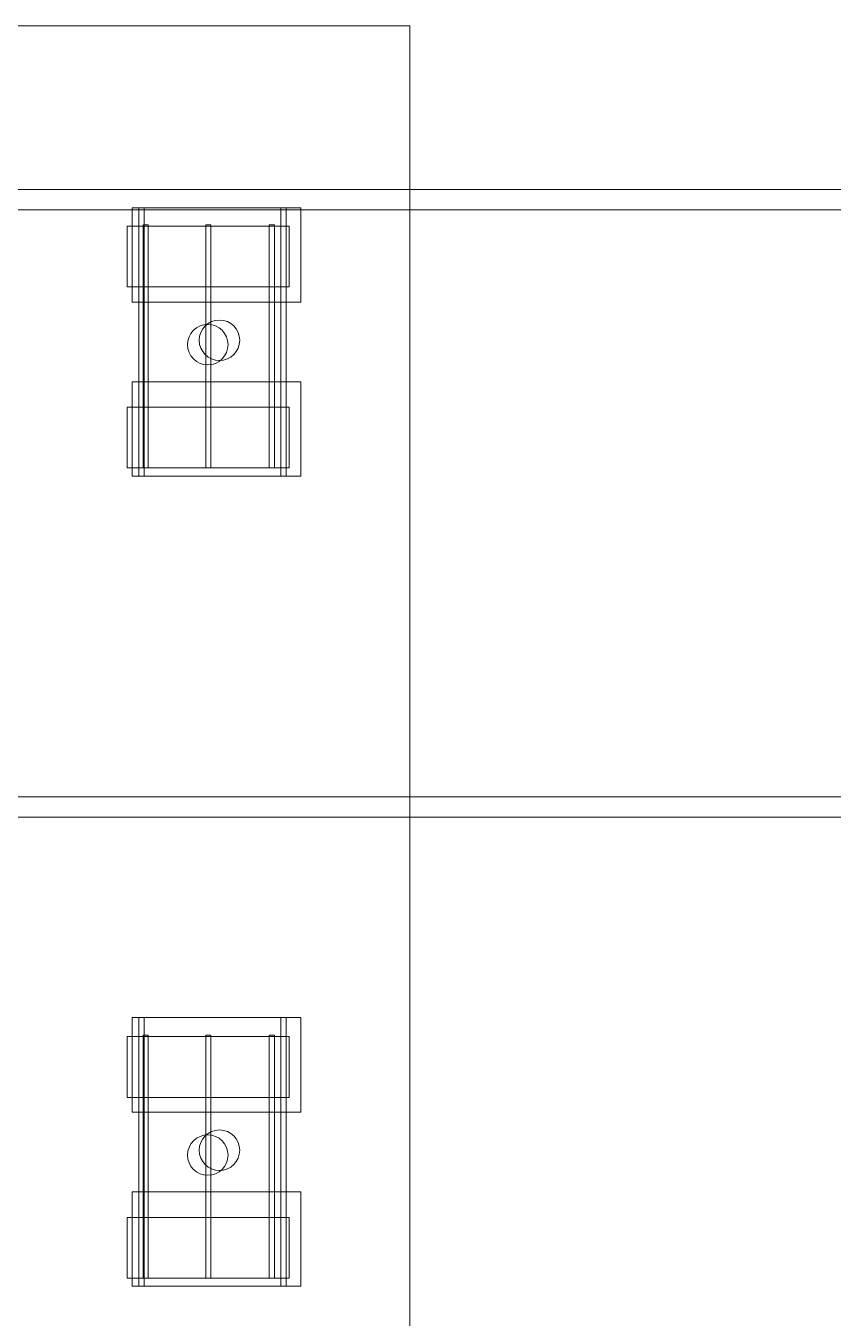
# Model space of a CAD drawing. Header units: inches. Extents: x -10671 to 1761, y -674 to 7170.
# Drawn here: x -1750.6 to -1511.3, y 1485.8 to 1868.8 of the extents above; entities that cross this region are included whole.
import ezdxf

# ---------------------------------------------------------------- set-up
doc = ezdxf.new("R2010")
doc.units = ezdxf.units.IN
doc.header["$LTSCALE"] = 19.2
doc.header["$MEASUREMENT"] = 0
doc.layers.add('PDF', color=6, linetype='Continuous', lineweight=5, true_color=0xff00ff)
doc.layers.add('Venue-Rigging Steel-High', color=7, linetype='Continuous', lineweight=5, true_color=0x800000)
doc.layers.add('Venue-Ceiling-Lights', color=7, linetype='Continuous', lineweight=5)
doc.layers.add('Venue-Ceiling-Lights Circuits', color=7, linetype='Continuous', lineweight=5)

# ---------------------------------------------------------------- blocks, each defined once
blk = doc.blocks.new('Group-2104-1')
at = {"layer": 'PDF'}
for points, invisible_edges in [([(-1702.58, 1775.49, 398), (-1700.03, 1779.3, 398), (-1695.52, 1780.2, 398), (-1702.58, 1775.49, 398)], 15), ([(-1702.58, 1775.49, 398), (-1695.52, 1780.2, 398), (-1690.81, 1775.49, 398), (-1702.58, 1775.49, 398)], 15), ([(-1695.52, 1780.2, 388), (-1700.03, 1779.3, 388), (-1702.58, 1775.49, 388), (-1695.52, 1780.2, 388)], 15), ([(-1690.81, 1775.49, 388), (-1695.52, 1780.2, 388), (-1702.58, 1775.49, 388), (-1690.81, 1775.49, 388)], 15), ([(-1702.58, 1775.49, 398), (-1701.68, 1777.65, 398), (-1700.03, 1779.3, 398), (-1702.58, 1775.49, 398)], 15), ([(-1700.03, 1779.3, 388), (-1701.68, 1777.65, 388), (-1702.58, 1775.49, 388), (-1700.03, 1779.3, 388)], 15), ([(-1702.58, 1775.49, 398), (-1702.24, 1776.61, 398), (-1701.68, 1777.65, 398), (-1702.58, 1775.49, 398)], 12), ([(-1701.68, 1777.65, 388), (-1702.24, 1776.61, 388), (-1702.58, 1775.49, 388), (-1701.68, 1777.65, 388)], 12), ([(-1701.68, 1777.65, 398), (-1700.94, 1778.56, 398), (-1700.03, 1779.3, 398), (-1701.68, 1777.65, 398)], 12), ([(-1700.03, 1779.3, 388), (-1700.94, 1778.56, 388), (-1701.68, 1777.65, 388), (-1700.03, 1779.3, 388)], 12), ([(-1700.03, 1779.3, 398), (-1698.99, 1779.86, 398), (-1697.87, 1780.2, 398), (-1700.03, 1779.3, 398)], 12), ([(-1700.03, 1779.3, 398), (-1697.87, 1780.2, 398), (-1695.52, 1780.2, 398), (-1700.03, 1779.3, 398)], 15), ([(-1697.87, 1780.2, 388), (-1698.99, 1779.86, 388), (-1700.03, 1779.3, 388), (-1697.87, 1780.2, 388)], 12), ([(-1695.52, 1780.2, 388), (-1697.87, 1780.2, 388), (-1700.03, 1779.3, 388), (-1695.52, 1780.2, 388)], 15), ([(-1697.87, 1780.2, 398), (-1696.69, 1780.32, 398), (-1695.52, 1780.2, 398), (-1697.87, 1780.2, 398)], 12), ([(-1695.52, 1780.2, 388), (-1696.69, 1780.32, 388), (-1697.87, 1780.2, 388), (-1695.52, 1780.2, 388)], 12), ([(-1695.52, 1780.2, 398), (-1694.4, 1779.86, 398), (-1692.45, 1778.56, 398), (-1695.52, 1780.2, 398)], 14), ([(-1695.52, 1780.2, 398), (-1692.45, 1778.56, 398), (-1690.81, 1775.49, 398), (-1695.52, 1780.2, 398)], 15), ([(-1692.45, 1778.56, 388), (-1694.4, 1779.86, 388), (-1695.52, 1780.2, 388), (-1692.45, 1778.56, 388)], 13), ([(-1690.81, 1775.49, 388), (-1692.45, 1778.56, 388), (-1695.52, 1780.2, 388), (-1690.81, 1775.49, 388)], 15), ([(-1694.4, 1779.86, 398), (-1693.36, 1779.3, 398), (-1692.45, 1778.56, 398), (-1694.4, 1779.86, 398)], 12), ([(-1692.45, 1778.56, 388), (-1693.36, 1779.3, 388), (-1694.4, 1779.86, 388), (-1692.45, 1778.56, 388)], 12), ([(-1692.45, 1778.56, 398), (-1691.71, 1777.65, 398), (-1690.81, 1775.49, 398), (-1692.45, 1778.56, 398)], 14), ([(-1690.81, 1775.49, 388), (-1691.71, 1777.65, 388), (-1692.45, 1778.56, 388), (-1690.81, 1775.49, 388)], 13), ([(-1691.71, 1777.65, 398), (-1691.15, 1776.61, 398), (-1690.81, 1775.49, 398), (-1691.71, 1777.65, 398)], 12), ([(-1690.81, 1775.49, 388), (-1691.15, 1776.61, 388), (-1691.71, 1777.65, 388), (-1690.81, 1775.49, 388)], 12), ([(-1702.58, 1773.15, 398), (-1702.69, 1774.32, 398), (-1702.58, 1775.49, 398), (-1702.58, 1773.15, 398)], 12), ([(-1702.58, 1775.49, 388), (-1702.69, 1774.32, 388), (-1702.58, 1773.15, 388), (-1702.58, 1775.49, 388)], 12), ([(-1701.68, 1770.98, 398), (-1702.58, 1773.15, 398), (-1702.58, 1775.49, 398), (-1701.68, 1770.98, 398)], 15), ([(-1695.52, 1768.43, 398), (-1701.68, 1770.98, 398), (-1702.58, 1775.49, 398), (-1695.52, 1768.43, 398)], 15), ([(-1702.58, 1775.49, 398), (-1690.81, 1775.49, 398), (-1695.52, 1768.43, 398), (-1702.58, 1775.49, 398)], 15), ([(-1702.58, 1775.49, 388), (-1702.58, 1773.15, 388), (-1701.68, 1770.98, 388), (-1702.58, 1775.49, 388)], 15), ([(-1702.58, 1775.49, 388), (-1701.68, 1770.98, 388), (-1695.52, 1768.43, 388), (-1702.58, 1775.49, 388)], 15), ([(-1702.58, 1775.49, 388), (-1695.52, 1768.43, 388), (-1690.81, 1775.49, 388), (-1702.58, 1775.49, 388)], 15), ([(-1690.81, 1775.49, 398), (-1692.45, 1770.07, 398), (-1695.52, 1768.43, 398), (-1690.81, 1775.49, 398)], 15), ([(-1695.52, 1768.43, 388), (-1692.45, 1770.07, 388), (-1690.81, 1775.49, 388), (-1695.52, 1768.43, 388)], 15), ([(-1690.81, 1775.49, 398), (-1690.81, 1773.15, 398), (-1692.45, 1770.07, 398), (-1690.81, 1775.49, 398)], 15), ([(-1692.45, 1770.07, 388), (-1690.81, 1773.15, 388), (-1690.81, 1775.49, 388), (-1692.45, 1770.07, 388)], 15), ([(-1690.81, 1775.49, 398), (-1690.69, 1774.32, 398), (-1690.81, 1773.15, 398), (-1690.81, 1775.49, 398)], 12), ([(-1690.81, 1773.15, 388), (-1690.69, 1774.32, 388), (-1690.81, 1775.49, 388), (-1690.81, 1773.15, 388)], 12), ([(-1701.68, 1770.98, 398), (-1702.24, 1772.02, 398), (-1702.58, 1773.15, 398), (-1701.68, 1770.98, 398)], 12), ([(-1702.58, 1773.15, 388), (-1702.24, 1772.02, 388), (-1701.68, 1770.98, 388), (-1702.58, 1773.15, 388)], 12), ([(-1700.03, 1769.33, 398), (-1700.94, 1770.07, 398), (-1701.68, 1770.98, 398), (-1700.03, 1769.33, 398)], 12), ([(-1695.52, 1768.43, 398), (-1700.03, 1769.33, 398), (-1701.68, 1770.98, 398), (-1695.52, 1768.43, 398)], 15), ([(-1701.68, 1770.98, 388), (-1700.94, 1770.07, 388), (-1700.03, 1769.33, 388), (-1701.68, 1770.98, 388)], 12), ([(-1701.68, 1770.98, 388), (-1700.03, 1769.33, 388), (-1695.52, 1768.43, 388), (-1701.68, 1770.98, 388)], 15), ([(-1692.45, 1770.07, 398), (-1694.4, 1768.77, 398), (-1695.52, 1768.43, 398), (-1692.45, 1770.07, 398)], 13), ([(-1695.52, 1768.43, 388), (-1694.4, 1768.77, 388), (-1692.45, 1770.07, 388), (-1695.52, 1768.43, 388)], 14), ([(-1692.45, 1770.07, 398), (-1693.36, 1769.33, 398), (-1694.4, 1768.77, 398), (-1692.45, 1770.07, 398)], 12), ([(-1694.4, 1768.77, 388), (-1693.36, 1769.33, 388), (-1692.45, 1770.07, 388), (-1694.4, 1768.77, 388)], 12), ([(-1690.81, 1773.15, 398), (-1691.71, 1770.98, 398), (-1692.45, 1770.07, 398), (-1690.81, 1773.15, 398)], 13), ([(-1692.45, 1770.07, 388), (-1691.71, 1770.98, 388), (-1690.81, 1773.15, 388), (-1692.45, 1770.07, 388)], 14), ([(-1690.81, 1773.15, 398), (-1691.15, 1772.02, 398), (-1691.71, 1770.98, 398), (-1690.81, 1773.15, 398)], 12), ([(-1691.71, 1770.98, 388), (-1691.15, 1772.02, 388), (-1690.81, 1773.15, 388), (-1691.71, 1770.98, 388)], 12), ([(-1697.87, 1768.43, 398), (-1698.99, 1768.77, 398), (-1700.03, 1769.33, 398), (-1697.87, 1768.43, 398)], 12), ([(-1695.52, 1768.43, 398), (-1697.87, 1768.43, 398), (-1700.03, 1769.33, 398), (-1695.52, 1768.43, 398)], 15), ([(-1700.03, 1769.33, 388), (-1698.99, 1768.77, 388), (-1697.87, 1768.43, 388), (-1700.03, 1769.33, 388)], 12), ([(-1700.03, 1769.33, 388), (-1697.87, 1768.43, 388), (-1695.52, 1768.43, 388), (-1700.03, 1769.33, 388)], 15), ([(-1695.52, 1768.43, 398), (-1696.69, 1768.32, 398), (-1697.87, 1768.43, 398), (-1695.52, 1768.43, 398)], 12), ([(-1697.87, 1768.43, 388), (-1696.69, 1768.32, 388), (-1695.52, 1768.43, 388), (-1697.87, 1768.43, 388)], 12)]:
    blk.add_3dface(points, dxfattribs=dict(at, invisible_edges=invisible_edges))
for points in [[(-1702.24, 1776.61, 388), (-1702.24, 1776.61, 398), (-1701.68, 1777.65, 398), (-1701.68, 1777.65, 388)], [(-1701.68, 1777.65, 388), (-1701.68, 1777.65, 398), (-1700.94, 1778.56, 398), (-1700.94, 1778.56, 388)], [(-1700.94, 1778.56, 388), (-1700.94, 1778.56, 398), (-1700.03, 1779.3, 398), (-1700.03, 1779.3, 388)], [(-1700.03, 1779.3, 388), (-1700.03, 1779.3, 398), (-1698.99, 1779.86, 398), (-1698.99, 1779.86, 388)], [(-1698.99, 1779.86, 388), (-1698.99, 1779.86, 398), (-1697.87, 1780.2, 398), (-1697.87, 1780.2, 388)], [(-1697.87, 1780.2, 388), (-1697.87, 1780.2, 398), (-1696.69, 1780.32, 398), (-1696.69, 1780.32, 388)], [(-1696.69, 1780.32, 388), (-1696.69, 1780.32, 398), (-1695.52, 1780.2, 398), (-1695.52, 1780.2, 388)], [(-1695.52, 1780.2, 388), (-1695.52, 1780.2, 398), (-1694.4, 1779.86, 398), (-1694.4, 1779.86, 388)], [(-1694.4, 1779.86, 388), (-1694.4, 1779.86, 398), (-1693.36, 1779.3, 398), (-1693.36, 1779.3, 388)], [(-1693.36, 1779.3, 388), (-1693.36, 1779.3, 398), (-1692.45, 1778.56, 398), (-1692.45, 1778.56, 388)], [(-1692.45, 1778.56, 388), (-1692.45, 1778.56, 398), (-1691.71, 1777.65, 398), (-1691.71, 1777.65, 388)], [(-1691.71, 1777.65, 388), (-1691.71, 1777.65, 398), (-1691.15, 1776.61, 398), (-1691.15, 1776.61, 388)], [(-1702.69, 1774.32, 388), (-1702.69, 1774.32, 398), (-1702.58, 1775.49, 398), (-1702.58, 1775.49, 388)], [(-1702.58, 1773.15, 388), (-1702.58, 1773.15, 398), (-1702.69, 1774.32, 398), (-1702.69, 1774.32, 388)], [(-1702.58, 1775.49, 388), (-1702.58, 1775.49, 398), (-1702.24, 1776.61, 398), (-1702.24, 1776.61, 388)], [(-1691.15, 1776.61, 388), (-1691.15, 1776.61, 398), (-1690.81, 1775.49, 398), (-1690.81, 1775.49, 388)], [(-1690.81, 1775.49, 388), (-1690.81, 1775.49, 398), (-1690.69, 1774.32, 398), (-1690.69, 1774.32, 388)], [(-1690.69, 1774.32, 388), (-1690.69, 1774.32, 398), (-1690.81, 1773.15, 398), (-1690.81, 1773.15, 388)], [(-1702.24, 1772.02, 388), (-1702.24, 1772.02, 398), (-1702.58, 1773.15, 398), (-1702.58, 1773.15, 388)], [(-1701.68, 1770.98, 388), (-1701.68, 1770.98, 398), (-1702.24, 1772.02, 398), (-1702.24, 1772.02, 388)], [(-1700.94, 1770.07, 388), (-1700.94, 1770.07, 398), (-1701.68, 1770.98, 398), (-1701.68, 1770.98, 388)], [(-1700.03, 1769.33, 388), (-1700.03, 1769.33, 398), (-1700.94, 1770.07, 398), (-1700.94, 1770.07, 388)], [(-1692.45, 1770.07, 388), (-1692.45, 1770.07, 398), (-1693.36, 1769.33, 398), (-1693.36, 1769.33, 388)], [(-1691.71, 1770.98, 388), (-1691.71, 1770.98, 398), (-1692.45, 1770.07, 398), (-1692.45, 1770.07, 388)], [(-1691.15, 1772.02, 388), (-1691.15, 1772.02, 398), (-1691.71, 1770.98, 398), (-1691.71, 1770.98, 388)], [(-1690.81, 1773.15, 388), (-1690.81, 1773.15, 398), (-1691.15, 1772.02, 398), (-1691.15, 1772.02, 388)], [(-1698.99, 1768.77, 388), (-1698.99, 1768.77, 398), (-1700.03, 1769.33, 398), (-1700.03, 1769.33, 388)], [(-1697.87, 1768.43, 388), (-1697.87, 1768.43, 398), (-1698.99, 1768.77, 398), (-1698.99, 1768.77, 388)], [(-1696.69, 1768.32, 388), (-1696.69, 1768.32, 398), (-1697.87, 1768.43, 398), (-1697.87, 1768.43, 388)], [(-1695.52, 1768.43, 388), (-1695.52, 1768.43, 398), (-1696.69, 1768.32, 398), (-1696.69, 1768.32, 388)], [(-1694.4, 1768.77, 388), (-1694.4, 1768.77, 398), (-1695.52, 1768.43, 398), (-1695.52, 1768.43, 388)], [(-1693.36, 1769.33, 388), (-1693.36, 1769.33, 398), (-1694.4, 1768.77, 398), (-1694.4, 1768.77, 388)]]:
    blk.add_3dface(points, dxfattribs=at)
blk = doc.blocks.new('Group-2105-1')
at = {"layer": 'PDF'}
for points in [[(-1720.57, 1809.42, 393.91), (-1720.57, 1809.42, 397.91), (-1672.57, 1809.42, 397.91), (-1672.57, 1809.42, 393.91)], [(-1720.57, 1791.42, 393.91), (-1720.57, 1791.42, 397.91), (-1720.57, 1809.42, 397.91), (-1720.57, 1809.42, 393.91)], [(-1672.57, 1809.42, 397.91), (-1720.57, 1809.42, 397.91), (-1720.57, 1791.42, 397.91), (-1672.57, 1791.42, 397.91)], [(-1672.57, 1791.42, 393.91), (-1720.57, 1791.42, 393.91), (-1720.57, 1809.42, 393.91), (-1672.57, 1809.42, 393.91)], [(-1672.57, 1809.42, 393.91), (-1672.57, 1809.42, 397.91), (-1672.57, 1791.42, 397.91), (-1672.57, 1791.42, 393.91)], [(-1672.57, 1791.42, 393.91), (-1672.57, 1791.42, 397.91), (-1720.57, 1791.42, 397.91), (-1720.57, 1791.42, 393.91)]]:
    blk.add_3dface(points, dxfattribs=at)
blk = doc.blocks.new('Group-2106-1')
at = {"layer": 'PDF'}
for points in [[(-1678.46, 1809.81, 397.97), (-1678.46, 1809.81, 398.97), (-1676.96, 1809.81, 398.97), (-1676.96, 1809.81, 397.97)], [(-1678.46, 1737.81, 397.97), (-1678.46, 1737.81, 398.97), (-1678.46, 1809.81, 398.97), (-1678.46, 1809.81, 397.97)], [(-1676.96, 1809.81, 398.97), (-1678.46, 1809.81, 398.97), (-1678.46, 1737.81, 398.97), (-1676.96, 1737.81, 398.97)], [(-1676.96, 1737.81, 397.97), (-1678.46, 1737.81, 397.97), (-1678.46, 1809.81, 397.97), (-1676.96, 1809.81, 397.97)], [(-1676.96, 1809.81, 397.97), (-1676.96, 1809.81, 398.97), (-1676.96, 1737.81, 398.97), (-1676.96, 1737.81, 397.97)], [(-1676.96, 1737.81, 397.97), (-1676.96, 1737.81, 398.97), (-1678.46, 1737.81, 398.97), (-1678.46, 1737.81, 397.97)]]:
    blk.add_3dface(points, dxfattribs=at)
blk = doc.blocks.new('Group-2107-1')
at = {"layer": 'PDF'}
for points in [[(-1697.28, 1809.81, 397.97), (-1697.28, 1809.81, 398.97), (-1695.78, 1809.81, 398.97), (-1695.78, 1809.81, 397.97)], [(-1697.28, 1737.81, 397.97), (-1697.28, 1737.81, 398.97), (-1697.28, 1809.81, 398.97), (-1697.28, 1809.81, 397.97)], [(-1695.78, 1809.81, 398.97), (-1697.28, 1809.81, 398.97), (-1697.28, 1737.81, 398.97), (-1695.78, 1737.81, 398.97)], [(-1695.78, 1737.81, 397.97), (-1697.28, 1737.81, 397.97), (-1697.28, 1809.81, 397.97), (-1695.78, 1809.81, 397.97)], [(-1695.78, 1809.81, 397.97), (-1695.78, 1809.81, 398.97), (-1695.78, 1737.81, 398.97), (-1695.78, 1737.81, 397.97)], [(-1695.78, 1737.81, 397.97), (-1695.78, 1737.81, 398.97), (-1697.28, 1737.81, 398.97), (-1697.28, 1737.81, 397.97)]]:
    blk.add_3dface(points, dxfattribs=at)
blk = doc.blocks.new('Group-2108-1')
at = {"layer": 'PDF'}
for points in [[(-1715.88, 1809.81, 397.97), (-1715.88, 1809.81, 398.97), (-1714.38, 1809.81, 398.97), (-1714.38, 1809.81, 397.97)], [(-1715.88, 1737.81, 397.97), (-1715.88, 1737.81, 398.97), (-1715.88, 1809.81, 398.97), (-1715.88, 1809.81, 397.97)], [(-1714.38, 1809.81, 398.97), (-1715.88, 1809.81, 398.97), (-1715.88, 1737.81, 398.97), (-1714.38, 1737.81, 398.97)], [(-1714.38, 1737.81, 397.97), (-1715.88, 1737.81, 397.97), (-1715.88, 1809.81, 397.97), (-1714.38, 1809.81, 397.97)], [(-1714.38, 1809.81, 397.97), (-1714.38, 1809.81, 398.97), (-1714.38, 1737.81, 398.97), (-1714.38, 1737.81, 397.97)], [(-1714.38, 1737.81, 397.97), (-1714.38, 1737.81, 398.97), (-1715.88, 1737.81, 398.97), (-1715.88, 1737.81, 397.97)]]:
    blk.add_3dface(points, dxfattribs=at)
blk = doc.blocks.new('Group-2109-1')
at = {"layer": 'PDF'}
for points in [[(-1720.57, 1755.79, 393.91), (-1720.57, 1755.79, 397.91), (-1672.57, 1755.79, 397.91), (-1672.57, 1755.79, 393.91)], [(-1720.57, 1737.79, 393.91), (-1720.57, 1737.79, 397.91), (-1720.57, 1755.79, 397.91), (-1720.57, 1755.79, 393.91)], [(-1672.57, 1755.79, 397.91), (-1720.57, 1755.79, 397.91), (-1720.57, 1737.79, 397.91), (-1672.57, 1737.79, 397.91)], [(-1672.57, 1737.79, 393.91), (-1720.57, 1737.79, 393.91), (-1720.57, 1755.79, 393.91), (-1672.57, 1755.79, 393.91)], [(-1672.57, 1755.79, 393.91), (-1672.57, 1755.79, 397.91), (-1672.57, 1737.79, 397.91), (-1672.57, 1737.79, 393.91)], [(-1672.57, 1737.79, 393.91), (-1672.57, 1737.79, 397.91), (-1720.57, 1737.79, 397.91), (-1720.57, 1737.79, 393.91)]]:
    blk.add_3dface(points, dxfattribs=at)
blk = doc.blocks.new('Group-2110-1')
at = {"layer": 'PDF'}
for name in ['Group-2105-1', 'Group-2108-1', 'Group-2107-1', 'Group-2106-1', 'Group-2104-1', 'Group-2109-1']:
    blk.add_blockref(name, (0, 0), dxfattribs=at)
blk = doc.blocks.new('Group-2111-1')
at = {"layer": 'PDF'}
for points, invisible_edges in [([(-1702.58, 1532.94, 398), (-1701.68, 1537.44, 398), (-1695.52, 1539.99, 398), (-1702.58, 1532.94, 398)], 15), ([(-1702.58, 1532.94, 398), (-1695.52, 1539.99, 398), (-1690.81, 1532.94, 398), (-1702.58, 1532.94, 398)], 15), ([(-1695.52, 1539.99, 388), (-1700.03, 1539.1, 388), (-1702.58, 1535.28, 388), (-1695.52, 1539.99, 388)], 15), ([(-1690.81, 1535.28, 388), (-1695.52, 1539.99, 388), (-1702.58, 1535.28, 388), (-1690.81, 1535.28, 388)], 15), ([(-1701.68, 1537.44, 398), (-1700.03, 1539.1, 398), (-1695.52, 1539.99, 398), (-1701.68, 1537.44, 398)], 15), ([(-1700.03, 1539.1, 398), (-1698.99, 1539.65, 398), (-1697.87, 1539.99, 398), (-1700.03, 1539.1, 398)], 12), ([(-1700.03, 1539.1, 398), (-1697.87, 1539.99, 398), (-1695.52, 1539.99, 398), (-1700.03, 1539.1, 398)], 15), ([(-1697.87, 1539.99, 388), (-1698.99, 1539.65, 388), (-1700.03, 1539.1, 388), (-1697.87, 1539.99, 388)], 12), ([(-1695.52, 1539.99, 388), (-1697.87, 1539.99, 388), (-1700.03, 1539.1, 388), (-1695.52, 1539.99, 388)], 15), ([(-1697.87, 1539.99, 398), (-1696.69, 1540.11, 398), (-1695.52, 1539.99, 398), (-1697.87, 1539.99, 398)], 12), ([(-1695.52, 1539.99, 388), (-1696.69, 1540.11, 388), (-1697.87, 1539.99, 388), (-1695.52, 1539.99, 388)], 12), ([(-1695.52, 1539.99, 398), (-1694.4, 1539.65, 398), (-1692.45, 1538.35, 398), (-1695.52, 1539.99, 398)], 14), ([(-1695.52, 1539.99, 398), (-1692.45, 1538.35, 398), (-1690.81, 1532.94, 398), (-1695.52, 1539.99, 398)], 15), ([(-1692.45, 1538.35, 388), (-1694.4, 1539.65, 388), (-1695.52, 1539.99, 388), (-1692.45, 1538.35, 388)], 13), ([(-1690.81, 1535.28, 388), (-1692.45, 1538.35, 388), (-1695.52, 1539.99, 388), (-1690.81, 1535.28, 388)], 15), ([(-1700.03, 1539.1, 388), (-1701.68, 1537.44, 388), (-1702.58, 1535.28, 388), (-1700.03, 1539.1, 388)], 15), ([(-1702.58, 1535.28, 398), (-1702.24, 1536.4, 398), (-1701.68, 1537.44, 398), (-1702.58, 1535.28, 398)], 12), ([(-1702.58, 1532.94, 398), (-1702.58, 1535.28, 398), (-1701.68, 1537.44, 398), (-1702.58, 1532.94, 398)], 15), ([(-1701.68, 1537.44, 388), (-1702.24, 1536.4, 388), (-1702.58, 1535.28, 388), (-1701.68, 1537.44, 388)], 12), ([(-1701.68, 1537.44, 398), (-1700.94, 1538.35, 398), (-1700.03, 1539.1, 398), (-1701.68, 1537.44, 398)], 12), ([(-1700.03, 1539.1, 388), (-1700.94, 1538.35, 388), (-1701.68, 1537.44, 388), (-1700.03, 1539.1, 388)], 12), ([(-1694.4, 1539.65, 398), (-1693.36, 1539.1, 398), (-1692.45, 1538.35, 398), (-1694.4, 1539.65, 398)], 12), ([(-1692.45, 1538.35, 388), (-1693.36, 1539.1, 388), (-1694.4, 1539.65, 388), (-1692.45, 1538.35, 388)], 12), ([(-1692.45, 1538.35, 398), (-1691.71, 1537.44, 398), (-1690.81, 1535.28, 398), (-1692.45, 1538.35, 398)], 14), ([(-1692.45, 1538.35, 398), (-1690.81, 1535.28, 398), (-1690.81, 1532.94, 398), (-1692.45, 1538.35, 398)], 15), ([(-1690.81, 1535.28, 388), (-1691.71, 1537.44, 388), (-1692.45, 1538.35, 388), (-1690.81, 1535.28, 388)], 13), ([(-1691.71, 1537.44, 398), (-1691.15, 1536.4, 398), (-1690.81, 1535.28, 398), (-1691.71, 1537.44, 398)], 12), ([(-1690.81, 1535.28, 388), (-1691.15, 1536.4, 388), (-1691.71, 1537.44, 388), (-1690.81, 1535.28, 388)], 12), ([(-1702.58, 1532.94, 398), (-1702.69, 1534.11, 398), (-1702.58, 1535.28, 398), (-1702.58, 1532.94, 398)], 12), ([(-1702.58, 1535.28, 388), (-1702.69, 1534.11, 388), (-1702.58, 1532.94, 388), (-1702.58, 1535.28, 388)], 12), ([(-1702.58, 1535.28, 388), (-1702.58, 1532.94, 388), (-1701.68, 1530.77, 388), (-1702.58, 1535.28, 388)], 15), ([(-1702.58, 1535.28, 388), (-1701.68, 1530.77, 388), (-1695.52, 1528.22, 388), (-1702.58, 1535.28, 388)], 15), ([(-1702.58, 1535.28, 388), (-1695.52, 1528.22, 388), (-1690.81, 1535.28, 388), (-1702.58, 1535.28, 388)], 15), ([(-1701.68, 1530.77, 398), (-1702.24, 1531.81, 398), (-1702.58, 1532.94, 398), (-1701.68, 1530.77, 398)], 12), ([(-1700.03, 1529.12, 398), (-1701.68, 1530.77, 398), (-1702.58, 1532.94, 398), (-1700.03, 1529.12, 398)], 15), ([(-1695.52, 1528.22, 398), (-1700.03, 1529.12, 398), (-1702.58, 1532.94, 398), (-1695.52, 1528.22, 398)], 15), ([(-1690.81, 1532.94, 398), (-1695.52, 1528.22, 398), (-1702.58, 1532.94, 398), (-1690.81, 1532.94, 398)], 15), ([(-1702.58, 1532.94, 388), (-1702.24, 1531.81, 388), (-1701.68, 1530.77, 388), (-1702.58, 1532.94, 388)], 12), ([(-1695.52, 1528.22, 388), (-1692.45, 1529.86, 388), (-1690.81, 1535.28, 388), (-1695.52, 1528.22, 388)], 15), ([(-1690.81, 1532.94, 398), (-1692.45, 1529.86, 398), (-1695.52, 1528.22, 398), (-1690.81, 1532.94, 398)], 15), ([(-1692.45, 1529.86, 388), (-1690.81, 1532.94, 388), (-1690.81, 1535.28, 388), (-1692.45, 1529.86, 388)], 15), ([(-1690.81, 1532.94, 398), (-1691.71, 1530.77, 398), (-1692.45, 1529.86, 398), (-1690.81, 1532.94, 398)], 13), ([(-1692.45, 1529.86, 388), (-1691.71, 1530.77, 388), (-1690.81, 1532.94, 388), (-1692.45, 1529.86, 388)], 14), ([(-1690.81, 1532.94, 398), (-1691.15, 1531.81, 398), (-1691.71, 1530.77, 398), (-1690.81, 1532.94, 398)], 12), ([(-1691.71, 1530.77, 388), (-1691.15, 1531.81, 388), (-1690.81, 1532.94, 388), (-1691.71, 1530.77, 388)], 12), ([(-1690.81, 1535.28, 398), (-1690.69, 1534.11, 398), (-1690.81, 1532.94, 398), (-1690.81, 1535.28, 398)], 12), ([(-1690.81, 1532.94, 388), (-1690.69, 1534.11, 388), (-1690.81, 1535.28, 388), (-1690.81, 1532.94, 388)], 12), ([(-1700.03, 1529.12, 398), (-1700.94, 1529.86, 398), (-1701.68, 1530.77, 398), (-1700.03, 1529.12, 398)], 12), ([(-1701.68, 1530.77, 388), (-1700.94, 1529.86, 388), (-1700.03, 1529.12, 388), (-1701.68, 1530.77, 388)], 12), ([(-1701.68, 1530.77, 388), (-1700.03, 1529.12, 388), (-1695.52, 1528.22, 388), (-1701.68, 1530.77, 388)], 15), ([(-1697.87, 1528.22, 398), (-1698.99, 1528.56, 398), (-1700.03, 1529.12, 398), (-1697.87, 1528.22, 398)], 12), ([(-1695.52, 1528.22, 398), (-1697.87, 1528.22, 398), (-1700.03, 1529.12, 398), (-1695.52, 1528.22, 398)], 15), ([(-1700.03, 1529.12, 388), (-1698.99, 1528.56, 388), (-1697.87, 1528.22, 388), (-1700.03, 1529.12, 388)], 12), ([(-1700.03, 1529.12, 388), (-1697.87, 1528.22, 388), (-1695.52, 1528.22, 388), (-1700.03, 1529.12, 388)], 15), ([(-1692.45, 1529.86, 398), (-1694.4, 1528.56, 398), (-1695.52, 1528.22, 398), (-1692.45, 1529.86, 398)], 13), ([(-1695.52, 1528.22, 388), (-1694.4, 1528.56, 388), (-1692.45, 1529.86, 388), (-1695.52, 1528.22, 388)], 14), ([(-1692.45, 1529.86, 398), (-1693.36, 1529.12, 398), (-1694.4, 1528.56, 398), (-1692.45, 1529.86, 398)], 12), ([(-1694.4, 1528.56, 388), (-1693.36, 1529.12, 388), (-1692.45, 1529.86, 388), (-1694.4, 1528.56, 388)], 12), ([(-1695.52, 1528.22, 398), (-1696.69, 1528.11, 398), (-1697.87, 1528.22, 398), (-1695.52, 1528.22, 398)], 12), ([(-1697.87, 1528.22, 388), (-1696.69, 1528.11, 388), (-1695.52, 1528.22, 388), (-1697.87, 1528.22, 388)], 12)]:
    blk.add_3dface(points, dxfattribs=dict(at, invisible_edges=invisible_edges))
for points in [[(-1698.99, 1539.65, 388), (-1698.99, 1539.65, 398), (-1697.87, 1539.99, 398), (-1697.87, 1539.99, 388)], [(-1697.87, 1539.99, 388), (-1697.87, 1539.99, 398), (-1696.69, 1540.11, 398), (-1696.69, 1540.11, 388)], [(-1696.69, 1540.11, 388), (-1696.69, 1540.11, 398), (-1695.52, 1539.99, 398), (-1695.52, 1539.99, 388)], [(-1695.52, 1539.99, 388), (-1695.52, 1539.99, 398), (-1694.4, 1539.65, 398), (-1694.4, 1539.65, 388)], [(-1702.58, 1535.28, 388), (-1702.58, 1535.28, 398), (-1702.24, 1536.4, 398), (-1702.24, 1536.4, 388)], [(-1702.24, 1536.4, 388), (-1702.24, 1536.4, 398), (-1701.68, 1537.44, 398), (-1701.68, 1537.44, 388)], [(-1701.68, 1537.44, 388), (-1701.68, 1537.44, 398), (-1700.94, 1538.35, 398), (-1700.94, 1538.35, 388)], [(-1700.94, 1538.35, 388), (-1700.94, 1538.35, 398), (-1700.03, 1539.1, 398), (-1700.03, 1539.1, 388)], [(-1700.03, 1539.1, 388), (-1700.03, 1539.1, 398), (-1698.99, 1539.65, 398), (-1698.99, 1539.65, 388)], [(-1694.4, 1539.65, 388), (-1694.4, 1539.65, 398), (-1693.36, 1539.1, 398), (-1693.36, 1539.1, 388)], [(-1693.36, 1539.1, 388), (-1693.36, 1539.1, 398), (-1692.45, 1538.35, 398), (-1692.45, 1538.35, 388)], [(-1692.45, 1538.35, 388), (-1692.45, 1538.35, 398), (-1691.71, 1537.44, 398), (-1691.71, 1537.44, 388)], [(-1691.71, 1537.44, 388), (-1691.71, 1537.44, 398), (-1691.15, 1536.4, 398), (-1691.15, 1536.4, 388)], [(-1691.15, 1536.4, 388), (-1691.15, 1536.4, 398), (-1690.81, 1535.28, 398), (-1690.81, 1535.28, 388)], [(-1702.69, 1534.11, 388), (-1702.69, 1534.11, 398), (-1702.58, 1535.28, 398), (-1702.58, 1535.28, 388)], [(-1702.58, 1532.94, 388), (-1702.58, 1532.94, 398), (-1702.69, 1534.11, 398), (-1702.69, 1534.11, 388)], [(-1702.24, 1531.81, 388), (-1702.24, 1531.81, 398), (-1702.58, 1532.94, 398), (-1702.58, 1532.94, 388)], [(-1690.81, 1532.94, 388), (-1690.81, 1532.94, 398), (-1691.15, 1531.81, 398), (-1691.15, 1531.81, 388)], [(-1690.81, 1535.28, 388), (-1690.81, 1535.28, 398), (-1690.69, 1534.11, 398), (-1690.69, 1534.11, 388)], [(-1690.69, 1534.11, 388), (-1690.69, 1534.11, 398), (-1690.81, 1532.94, 398), (-1690.81, 1532.94, 388)], [(-1701.68, 1530.77, 388), (-1701.68, 1530.77, 398), (-1702.24, 1531.81, 398), (-1702.24, 1531.81, 388)], [(-1700.94, 1529.86, 388), (-1700.94, 1529.86, 398), (-1701.68, 1530.77, 398), (-1701.68, 1530.77, 388)], [(-1700.03, 1529.12, 388), (-1700.03, 1529.12, 398), (-1700.94, 1529.86, 398), (-1700.94, 1529.86, 388)], [(-1698.99, 1528.56, 388), (-1698.99, 1528.56, 398), (-1700.03, 1529.12, 398), (-1700.03, 1529.12, 388)], [(-1697.87, 1528.22, 388), (-1697.87, 1528.22, 398), (-1698.99, 1528.56, 398), (-1698.99, 1528.56, 388)], [(-1694.4, 1528.56, 388), (-1694.4, 1528.56, 398), (-1695.52, 1528.22, 398), (-1695.52, 1528.22, 388)], [(-1693.36, 1529.12, 388), (-1693.36, 1529.12, 398), (-1694.4, 1528.56, 398), (-1694.4, 1528.56, 388)], [(-1692.45, 1529.86, 388), (-1692.45, 1529.86, 398), (-1693.36, 1529.12, 398), (-1693.36, 1529.12, 388)], [(-1691.71, 1530.77, 388), (-1691.71, 1530.77, 398), (-1692.45, 1529.86, 398), (-1692.45, 1529.86, 388)], [(-1691.15, 1531.81, 388), (-1691.15, 1531.81, 398), (-1691.71, 1530.77, 398), (-1691.71, 1530.77, 388)], [(-1696.69, 1528.11, 388), (-1696.69, 1528.11, 398), (-1697.87, 1528.22, 398), (-1697.87, 1528.22, 388)], [(-1695.52, 1528.22, 388), (-1695.52, 1528.22, 398), (-1696.69, 1528.11, 398), (-1696.69, 1528.11, 388)]]:
    blk.add_3dface(points, dxfattribs=at)
blk = doc.blocks.new('Group-2112-1')
at = {"layer": 'PDF'}
for points in [[(-1720.57, 1569.21, 393.91), (-1720.57, 1569.21, 397.91), (-1672.57, 1569.21, 397.91), (-1672.57, 1569.21, 393.91)], [(-1720.57, 1551.21, 393.91), (-1720.57, 1551.21, 397.91), (-1720.57, 1569.21, 397.91), (-1720.57, 1569.21, 393.91)], [(-1672.57, 1569.21, 397.91), (-1720.57, 1569.21, 397.91), (-1720.57, 1551.21, 397.91), (-1672.57, 1551.21, 397.91)], [(-1672.57, 1551.21, 393.91), (-1720.57, 1551.21, 393.91), (-1720.57, 1569.21, 393.91), (-1672.57, 1569.21, 393.91)], [(-1672.57, 1569.21, 393.91), (-1672.57, 1569.21, 397.91), (-1672.57, 1551.21, 397.91), (-1672.57, 1551.21, 393.91)], [(-1672.57, 1551.21, 393.91), (-1672.57, 1551.21, 397.91), (-1720.57, 1551.21, 397.91), (-1720.57, 1551.21, 393.91)]]:
    blk.add_3dface(points, dxfattribs=at)
blk = doc.blocks.new('Group-2113-1')
at = {"layer": 'PDF'}
for points in [[(-1678.46, 1569.6, 397.97), (-1678.46, 1569.6, 398.97), (-1676.96, 1569.6, 398.97), (-1676.96, 1569.6, 397.97)], [(-1678.46, 1497.6, 397.97), (-1678.46, 1497.6, 398.97), (-1678.46, 1569.6, 398.97), (-1678.46, 1569.6, 397.97)], [(-1676.96, 1569.6, 398.97), (-1678.46, 1569.6, 398.97), (-1678.46, 1497.6, 398.97), (-1676.96, 1497.6, 398.97)], [(-1676.96, 1497.6, 397.97), (-1678.46, 1497.6, 397.97), (-1678.46, 1569.6, 397.97), (-1676.96, 1569.6, 397.97)], [(-1676.96, 1569.6, 397.97), (-1676.96, 1569.6, 398.97), (-1676.96, 1497.6, 398.97), (-1676.96, 1497.6, 397.97)], [(-1676.96, 1497.6, 397.97), (-1676.96, 1497.6, 398.97), (-1678.46, 1497.6, 398.97), (-1678.46, 1497.6, 397.97)]]:
    blk.add_3dface(points, dxfattribs=at)
blk = doc.blocks.new('Group-2114-1')
at = {"layer": 'PDF'}
for points in [[(-1697.28, 1569.6, 397.97), (-1697.28, 1569.6, 398.97), (-1695.78, 1569.6, 398.97), (-1695.78, 1569.6, 397.97)], [(-1697.28, 1497.6, 397.97), (-1697.28, 1497.6, 398.97), (-1697.28, 1569.6, 398.97), (-1697.28, 1569.6, 397.97)], [(-1695.78, 1569.6, 398.97), (-1697.28, 1569.6, 398.97), (-1697.28, 1497.6, 398.97), (-1695.78, 1497.6, 398.97)], [(-1695.78, 1497.6, 397.97), (-1697.28, 1497.6, 397.97), (-1697.28, 1569.6, 397.97), (-1695.78, 1569.6, 397.97)], [(-1695.78, 1569.6, 397.97), (-1695.78, 1569.6, 398.97), (-1695.78, 1497.6, 398.97), (-1695.78, 1497.6, 397.97)], [(-1695.78, 1497.6, 397.97), (-1695.78, 1497.6, 398.97), (-1697.28, 1497.6, 398.97), (-1697.28, 1497.6, 397.97)]]:
    blk.add_3dface(points, dxfattribs=at)
blk = doc.blocks.new('Group-2115-1')
at = {"layer": 'PDF'}
for points in [[(-1715.88, 1569.6, 397.97), (-1715.88, 1569.6, 398.97), (-1714.38, 1569.6, 398.97), (-1714.38, 1569.6, 397.97)], [(-1715.88, 1497.6, 397.97), (-1715.88, 1497.6, 398.97), (-1715.88, 1569.6, 398.97), (-1715.88, 1569.6, 397.97)], [(-1714.38, 1569.6, 398.97), (-1715.88, 1569.6, 398.97), (-1715.88, 1497.6, 398.97), (-1714.38, 1497.6, 398.97)], [(-1714.38, 1497.6, 397.97), (-1715.88, 1497.6, 397.97), (-1715.88, 1569.6, 397.97), (-1714.38, 1569.6, 397.97)], [(-1714.38, 1569.6, 397.97), (-1714.38, 1569.6, 398.97), (-1714.38, 1497.6, 398.97), (-1714.38, 1497.6, 397.97)], [(-1714.38, 1497.6, 397.97), (-1714.38, 1497.6, 398.97), (-1715.88, 1497.6, 398.97), (-1715.88, 1497.6, 397.97)]]:
    blk.add_3dface(points, dxfattribs=at)
blk = doc.blocks.new('Group-2116-1')
at = {"layer": 'PDF'}
for points in [[(-1720.57, 1515.58, 393.91), (-1720.57, 1515.58, 397.91), (-1672.57, 1515.58, 397.91), (-1672.57, 1515.58, 393.91)], [(-1720.57, 1497.58, 393.91), (-1720.57, 1497.58, 397.91), (-1720.57, 1515.58, 397.91), (-1720.57, 1515.58, 393.91)], [(-1672.57, 1515.58, 397.91), (-1720.57, 1515.58, 397.91), (-1720.57, 1497.58, 397.91), (-1672.57, 1497.58, 397.91)], [(-1672.57, 1497.58, 393.91), (-1720.57, 1497.58, 393.91), (-1720.57, 1515.58, 393.91), (-1672.57, 1515.58, 393.91)], [(-1672.57, 1515.58, 393.91), (-1672.57, 1515.58, 397.91), (-1672.57, 1497.58, 397.91), (-1672.57, 1497.58, 393.91)], [(-1672.57, 1497.58, 393.91), (-1672.57, 1497.58, 397.91), (-1720.57, 1497.58, 397.91), (-1720.57, 1497.58, 393.91)]]:
    blk.add_3dface(points, dxfattribs=at)
blk = doc.blocks.new('Group-2117-1')
at = {"layer": 'PDF'}
for name in ['Group-2112-1', 'Group-2115-1', 'Group-2114-1', 'Group-2113-1', 'Group-2111-1', 'Group-2116-1']:
    blk.add_blockref(name, (0, 0), dxfattribs=at)
blk = doc.blocks.new('Group-2829-1')
at = {"layer": 'Venue-Ceiling-Lights', "color": 7, "linetype": 'Continuous', "lineweight": 5, "flags": 128}
for points in [[(-1719.15, 1574.84), (-1669.15, 1574.84), (-1669.15, 1546.84), (-1719.15, 1546.84)], [(-1717.09, 1574.84), (-1715.59, 1574.84), (-1715.59, 1495.25), (-1717.09, 1495.25)], [(-1675, 1574.84), (-1673.5, 1574.84), (-1673.5, 1495.25), (-1675, 1495.25)], [(-1719.15, 1523.25), (-1669.15, 1523.25), (-1669.15, 1495.25), (-1719.15, 1495.25)]]:
    blk.add_lwpolyline(points, close=True, dxfattribs=at)
at = {"layer": 'Venue-Ceiling-Lights', "color": 7, "linetype": 'Continuous', "lineweight": 5}
blk.add_circle((-1693.23, 1535.55), 6, dxfattribs=at)
blk = doc.blocks.new('Group-2838-1')
at = {"layer": 'Venue-Ceiling-Lights', "color": 7, "linetype": 'Continuous', "lineweight": 5, "flags": 128}
for points in [[(-1719.15, 1814.9), (-1669.15, 1814.9), (-1669.15, 1786.9), (-1719.15, 1786.9)], [(-1717.09, 1814.9), (-1715.59, 1814.9), (-1715.59, 1735.31), (-1717.09, 1735.31)], [(-1675, 1814.9), (-1673.5, 1814.9), (-1673.5, 1735.31), (-1675, 1735.31)], [(-1719.15, 1763.31), (-1669.15, 1763.31), (-1669.15, 1735.31), (-1719.15, 1735.31)]]:
    blk.add_lwpolyline(points, close=True, dxfattribs=at)
at = {"layer": 'Venue-Ceiling-Lights', "color": 7, "linetype": 'Continuous', "lineweight": 5}
blk.add_circle((-1693.23, 1775.61), 6, dxfattribs=at)

msp = doc.modelspace()

# ---------------------------------------------------------------- linework, layer by layer
at = {"layer": 'Venue-Ceiling-Lights Circuits', "color": 7, "linetype": 'Continuous', "lineweight": 5, "flags": 128}
msp.add_lwpolyline([(-2006.78, 962.8), (-2006.78, 1868.8), (-1636.78, 1868.8), (-1636.78, 962.8)], close=True, dxfattribs=at)
at = {"layer": 'Venue-Rigging Steel-High'}
for p, q in [((-2534.99, 1820.25), (-15.65, 1820.25)), ((-2534.99, 1814.25), (-15.65, 1814.25)), ((-2534.99, 1640.25), (-15.65, 1640.25)), ((-2534.99, 1634.25), (-15.65, 1634.25))]:
    msp.add_line(p, q, dxfattribs=at)

# ---------------------------------------------------------------- block references
at = {"layer": 'PDF'}
for name in ['Group-2110-1', 'Group-2117-1']:
    msp.add_blockref(name, (0, 0), dxfattribs=at)
at = {"layer": 'Venue-Ceiling-Lights', "color": 7}
for name in ['Group-2838-1', 'Group-2829-1']:
    msp.add_blockref(name, (0, 0), dxfattribs=at)

doc.saveas('drawing.dxf')
